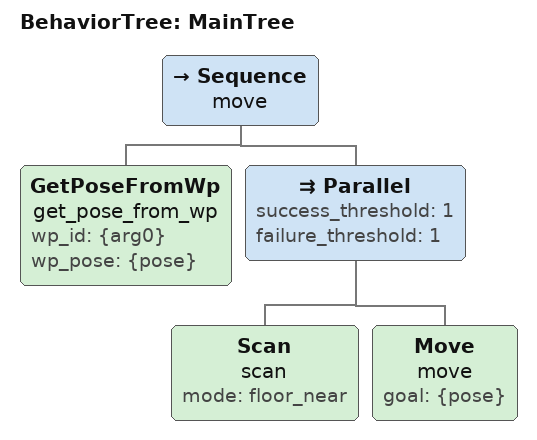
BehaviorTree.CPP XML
<root main_tree_to_execute = "MainTree" >
   <BehaviorTree ID="MainTree">
      <Sequence name="move">
        <GetPoseFromWp  name="get_pose_from_wp" wp_id="{arg0}" wp_pose="{pose}"/>
        <Parallel success_threshold="1" failure_threshold="1">
          <Scan  name="scan" mode="floor_near"/>
          <Move name="move" goal="{pose}"/>
        </Parallel>
      </Sequence>
   </BehaviorTree>
</root>
